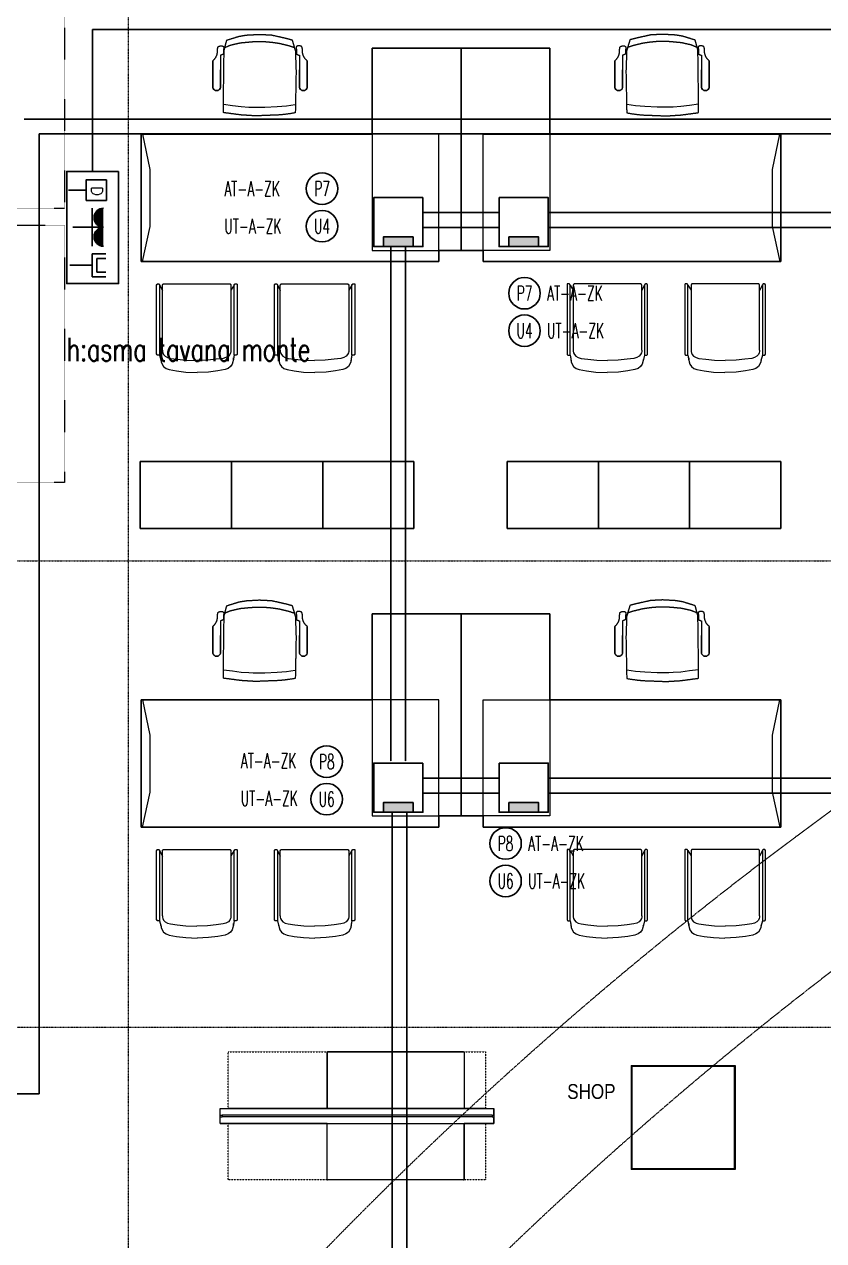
# Model space of a CAD drawing. Extents: x -1439 to 23780, y -1362 to 4476.
# Drawn here: x 1988 to 2525, y 1528 to 2345 of the extents above; entities that cross this region are included whole.
import ezdxf
from ezdxf.enums import TextEntityAlignment as Align

# ---------------------------------------------------------------- set-up
doc = ezdxf.new("R2010")
doc.units = 0
doc.header["$MEASUREMENT"] = 0
for name, pattern in [('Audi$0$DASHDOT2', [0.5, 0.25, -0.125, 0, -0.125]), ('Audi$0$DOT2', [0.125, 0, -0.125]), ('Audi$0$HIDDEN', [0.375, 0.25, -0.125]), ('DASHED2', [0.375, 0.25, -0.125])]:
    doc.linetypes.add(name, pattern=pattern)
doc.layers.get('0').update_dxf_attribs({"color": 9, "lineweight": 9})
for name, color, linetype, lineweight in [('Audi$0$05', 8, 'Continuous', 9), ('Audi$0$10', 8, 'Continuous', 9), ('Audi$0$20', 8, 'Audi$0$DOT2', 9), ('Audi$0$21', 8, 'Continuous', 9), ('Audi$0$24', 8, 'Audi$0$DASHDOT2', 9), ('Audi$0$35', 8, 'Continuous', 9), ('E-1x8 W ACİL ÇIKIŞ ARMATÜRÜ (TİP1)', 7, 'Continuous', 30), ('E-DATA PRİZİ (RJ45)', 7, 'Continuous', 30), ('E-DÖŞEME (ŞAP İÇİ) PRİZ KUTUSU', 7, 'Continuous', 30), ('E-KABLO', 7, 'Continuous', 30), ('E-TV PRİZİ', 7, 'Continuous', 30), ('E-YAZI', 7, 'Continuous', 30), ('E-ÇİFTLİ UPS PRİZ', 7, 'Continuous', 30)]:
    doc.layers.add(name, color=color, linetype=linetype, lineweight=lineweight)
doc.styles.add('Audi$0$MuuM_TEXT-STANDART', font='ARIALN.TTF')
doc.styles.add('E-YAZI', font='txttw.shx')

# ---------------------------------------------------------------- blocks, each defined once
blk = doc.blocks.new('Audi$0$p-audi-furni')
at = {"layer": 'Audi$0$05', "lineweight": 0}
for p, q in [((0, 184), (4.5, 184)), ((0, 0), (0, 184)), ((4.5, 184), (4.5, 0)), ((4.5, 5.5), (4.5, 178.5)), ((-2.8, 166.99), (-0.3, 166.99)), ((-2.8, 16.34), (-2.8, 166.99)), ((-2.8, 163.8), (-2.8, 164)), ((-2.3, 163.8), (-2.3, 164)), ((-2.3, 164), (0, 164)), ((-2.3, 163.8), (0, 163.8)), ((-0.8, 164), (-0.8, 166.99)), ((-0.8, 154.2), (-0.8, 163.8)), ((-0.3, 164), (-0.3, 166.99)), ((-0.3, 154.2), (-0.3, 163.8)), ((-2.8, 154.2), (-2.8, 154)), ((-2.3, 154), (-2.3, 154.2)), ((-2.3, 154.2), (0, 154.2)), ((-2.3, 154), (0, 154)), ((-0.8, 97), (-0.8, 154)), ((-0.3, 97), (-0.3, 154)), ((-2.8, 96.8), (-2.8, 97)), ((-2.3, 96.8), (-2.3, 97)), ((-2.3, 97), (0, 97)), ((-2.3, 96.8), (0, 96.8)), ((-0.8, 87.2), (-0.8, 96.8)), ((-0.3, 87.2), (-0.3, 96.8)), ((-2.8, 87.2), (-2.8, 87)), ((-2.3, 87.2), (0, 87.2)), ((-2.3, 87), (-2.3, 87.2)), ((-2.3, 87), (0, 87)), ((-0.8, 30), (-0.8, 87)), ((-0.3, 30), (-0.3, 87)), ((-2.8, 29.8), (-2.8, 30)), ((-2.3, 29.8), (-2.3, 30)), ((-2.3, 30), (0, 30)), ((-2.3, 29.8), (0, 29.8)), ((-0.8, 20.2), (-0.8, 29.8)), ((-0.3, 20.2), (-0.3, 29.8)), ((-2.8, 20.2), (-2.8, 20)), ((-2.3, 20.2), (0, 20.2)), ((-2.3, 20), (-2.3, 20.2)), ((-2.3, 20), (0, 20)), ((-0.8, 16.34), (-0.8, 20)), ((-0.3, 16.34), (-0.3, 20)), ((-0.3, 16.34), (-2.8, 16.34)), ((0, 0), (4.5, 0)), ((0, 0), (4.5, 0)), ((0, -184), (0, 0)), ((4.5, 0), (4.5, -184)), ((4.5, -178.5), (4.5, -5.5)), ((-2.8, -17.01), (-0.3, -17.01)), ((-2.8, -167.66), (-2.8, -17.01)), ((-2.8, -20.2), (-2.8, -20)), ((-2.3, -20.2), (-2.3, -20)), ((-2.3, -20), (0, -20)), ((-2.3, -20.2), (0, -20.2)), ((-0.8, -20), (-0.8, -17.01)), ((-0.8, -29.8), (-0.8, -20.2)), ((-0.3, -20), (-0.3, -17.01)), ((-0.3, -29.8), (-0.3, -20.2)), ((-2.8, -29.8), (-2.8, -30)), ((-2.3, -30), (-2.3, -29.8)), ((-2.3, -29.8), (0, -29.8)), ((-2.3, -30), (0, -30)), ((-0.8, -87), (-0.8, -30)), ((-0.3, -87), (-0.3, -30)), ((-2.8, -87.2), (-2.8, -87)), ((-2.3, -87.2), (-2.3, -87)), ((-2.3, -87), (0, -87)), ((-2.3, -87.2), (0, -87.2)), ((-0.8, -96.8), (-0.8, -87.2)), ((-0.3, -96.8), (-0.3, -87.2)), ((-2.8, -96.8), (-2.8, -97)), ((-2.3, -96.8), (0, -96.8)), ((-2.3, -97), (-2.3, -96.8)), ((-2.3, -97), (0, -97)), ((-0.8, -154), (-0.8, -97)), ((-0.3, -154), (-0.3, -97)), ((-2.8, -154.2), (-2.8, -154)), ((-2.3, -154.2), (-2.3, -154)), ((-2.3, -154), (0, -154)), ((-2.3, -154.2), (0, -154.2)), ((-0.8, -163.8), (-0.8, -154.2)), ((-0.3, -163.8), (-0.3, -154.2)), ((-2.8, -163.8), (-2.8, -164)), ((-0.3, -167.66), (-2.8, -167.66)), ((-2.3, -163.8), (0, -163.8)), ((-2.3, -164), (-2.3, -163.8)), ((-2.3, -164), (0, -164)), ((-0.8, -167.66), (-0.8, -164)), ((-0.3, -167.66), (-0.3, -164)), ((0, -184), (4.5, -184))]:
    blk.add_line(p, q, dxfattribs=at)
at = {"layer": 'Audi$0$20', "color": 2, "lineweight": 0}
for p, q in [((4.5, 178.5), (42.5, 178.5)), ((42.5, 178.5), (42.5, 5.5)), ((42.5, 5.5), (4.5, 5.5)), ((4.5, -5.5), (42.5, -5.5)), ((42.5, -5.5), (42.5, -178.5)), ((42.5, -178.5), (4.5, -178.5))]:
    blk.add_line(p, q, dxfattribs=at)
blk = doc.blocks.new('Audi$0$Group-32-1')
for p, q in [((384804.5516, 69159.371), (384804.573, 69159.3356)), ((384804.5731, 69159.3699), (384804.573, 69159.3694)), ((384804.573, 69159.3694), (384804.573, 69159.3689)), ((384804.573, 69159.3689), (384804.573, 69158.9239)), ((384804.5732, 69159.3709), (384804.5731, 69159.3704)), ((384804.5731, 69159.3704), (384804.5731, 69159.3699)), ((384804.5733, 69159.3713), (384804.5732, 69159.3709)), ((384804.5735, 69159.3718), (384804.5733, 69159.3713)), ((384804.5736, 69159.3723), (384804.5735, 69159.3718)), ((384804.5738, 69159.3727), (384804.5736, 69159.3723)), ((384804.574, 69159.3732), (384804.5738, 69159.3727)), ((384804.5742, 69159.3736), (384804.574, 69159.3732)), ((384804.5745, 69159.374), (384804.5742, 69159.3736)), ((384804.5747, 69159.3745), (384804.5745, 69159.374)), ((384804.575, 69159.3749), (384804.5747, 69159.3745)), ((384804.5753, 69159.3752), (384804.575, 69159.3749)), ((384804.5756, 69159.3756), (384804.5753, 69159.3752)), ((384804.576, 69159.376), (384804.5756, 69159.3756)), ((384804.5763, 69159.3763), (384804.576, 69159.376)), ((384804.5767, 69159.3766), (384804.5763, 69159.3763)), ((384804.5771, 69159.3769), (384804.5767, 69159.3766)), ((384804.5775, 69159.3772), (384804.5771, 69159.3769)), ((384804.5779, 69159.3775), (384804.5775, 69159.3772)), ((384804.5783, 69159.3777), (384804.5779, 69159.3775)), ((384804.5788, 69159.3779), (384804.5783, 69159.3777)), ((384804.5792, 69159.3781), (384804.5788, 69159.3779)), ((384804.5797, 69159.3783), (384804.5792, 69159.3781)), ((384804.5801, 69159.3785), (384804.5797, 69159.3783)), ((384804.5806, 69159.3786), (384804.5801, 69159.3785)), ((384804.5811, 69159.3787), (384804.5806, 69159.3786)), ((384804.5816, 69159.3788), (384804.5811, 69159.3787)), ((384804.5821, 69159.3789), (384804.5816, 69159.3788)), ((384804.5825, 69159.3789), (384804.5821, 69159.3789)), ((384804.583, 69159.3789), (384804.5825, 69159.3789)), ((384805.023, 69159.3789), (384804.583, 69159.3789)), ((384805.0235, 69159.3789), (384805.023, 69159.3789)), ((384805.024, 69159.3789), (384805.0235, 69159.3789)), ((384805.0245, 69159.3788), (384805.024, 69159.3789)), ((384805.0249, 69159.3787), (384805.0245, 69159.3788)), ((384805.0254, 69159.3786), (384805.0249, 69159.3787)), ((384805.0259, 69159.3785), (384805.0254, 69159.3786)), ((384805.0264, 69159.3783), (384805.0259, 69159.3785)), ((384805.0268, 69159.3781), (384805.0264, 69159.3783)), ((384805.0273, 69159.3779), (384805.0268, 69159.3781)), ((384805.0277, 69159.3777), (384805.0273, 69159.3779)), ((384805.0281, 69159.3775), (384805.0277, 69159.3777)), ((384805.0285, 69159.3772), (384805.0281, 69159.3775)), ((384805.029, 69159.3769), (384805.0285, 69159.3772)), ((384805.0293, 69159.3766), (384805.029, 69159.3769)), ((384805.0297, 69159.3763), (384805.0293, 69159.3766)), ((384805.0301, 69159.376), (384805.0297, 69159.3763)), ((384805.0304, 69159.3756), (384805.0301, 69159.376)), ((384805.0307, 69159.3752), (384805.0304, 69159.3756)), ((384805.031, 69159.3749), (384805.0307, 69159.3752)), ((384805.0313, 69159.3745), (384805.031, 69159.3749)), ((384805.0316, 69159.374), (384805.0313, 69159.3745)), ((384805.0318, 69159.3736), (384805.0316, 69159.374)), ((384805.032, 69159.3732), (384805.0318, 69159.3736)), ((384805.0322, 69159.3727), (384805.032, 69159.3732)), ((384805.0324, 69159.3723), (384805.0322, 69159.3727)), ((384805.0326, 69159.3718), (384805.0324, 69159.3723)), ((384805.0327, 69159.3713), (384805.0326, 69159.3718)), ((384805.0328, 69159.3709), (384805.0327, 69159.3713)), ((384805.0329, 69159.3704), (384805.0328, 69159.3709)), ((384805.0329, 69159.3699), (384805.0329, 69159.3704)), ((384805.033, 69159.3694), (384805.0329, 69159.3699)), ((384805.0521, 69159.3725), (384805.033, 69159.3345)), ((384805.033, 69159.3689), (384805.033, 69159.3694)), ((384805.033, 69158.9322), (384805.033, 69159.3689)), ((384805.033, 69158.9322), (384805.033, 69158.9322)), ((384804.5516, 69158.8992), (384804.558, 69158.8616)), ((384805.0524, 69158.8992), (384805.0423, 69158.8616))]:
    blk.add_line(p, q)
at = {"flags": 128}
for points in [[(384804.5309, 69158.9092), (384804.5309, 69158.9087), (384804.531, 69158.9082), (384804.531, 69158.9077), (384804.5311, 69158.9072), (384804.5312, 69158.9068), (384804.5314, 69158.9063), (384804.5315, 69158.9058), (384804.5317, 69158.9054), (384804.5319, 69158.9049), (384804.5321, 69158.9045), (384804.5324, 69158.904), (384804.5326, 69158.9036), (384804.5329, 69158.9032), (384804.5332, 69158.9028), (384804.5335, 69158.9025), (384804.5339, 69158.9021), (384804.5342, 69158.9018), (384804.5346, 69158.9015), (384804.535, 69158.9012), (384804.5354, 69158.9009), (384804.5358, 69158.9006), (384804.5362, 69158.9004), (384804.5367, 69158.9001), (384804.5371, 69158.8999), (384804.5376, 69158.8998), (384804.538, 69158.8996), (384804.5385, 69158.8995), (384804.539, 69158.8994), (384804.5395, 69158.8993), (384804.54, 69158.8992), (384804.5404, 69158.8992), (384804.5409, 69158.8992), (384804.5516, 69158.8992), (384804.5516, 69159.3689), (384804.5516, 69159.3694), (384804.5516, 69159.3699), (384804.5515, 69159.3704), (384804.5515, 69159.3709), (384804.5513, 69159.3713), (384804.5512, 69159.3718), (384804.5511, 69159.3723), (384804.5509, 69159.3727), (384804.5507, 69159.3732), (384804.5505, 69159.3736), (384804.5502, 69159.374), (384804.55, 69159.3745), (384804.5497, 69159.3749), (384804.5494, 69159.3752), (384804.5491, 69159.3756), (384804.5487, 69159.376), (384804.5484, 69159.3763), (384804.548, 69159.3766), (384804.5476, 69159.3769), (384804.5472, 69159.3772), (384804.5468, 69159.3775), (384804.5464, 69159.3777), (384804.5459, 69159.3779), (384804.5455, 69159.3781), (384804.545, 69159.3783), (384804.5445, 69159.3785), (384804.5441, 69159.3786), (384804.5436, 69159.3787), (384804.5431, 69159.3788), (384804.5426, 69159.3789), (384804.5421, 69159.3789), (384804.5416, 69159.3789), (384804.5359, 69159.3789), (384804.5357, 69159.3789), (384804.5354, 69159.3789), (384804.5352, 69159.3788), (384804.535, 69159.3788), (384804.5347, 69159.3788), (384804.5345, 69159.3787), (384804.5343, 69159.3786), (384804.534, 69159.3785), (384804.5338, 69159.3784), (384804.5336, 69159.3783), (384804.5334, 69159.3782), (384804.5332, 69159.3781), (384804.533, 69159.3779), (384804.5328, 69159.3778), (384804.5326, 69159.3776), (384804.5324, 69159.3774), (384804.5322, 69159.3773), (384804.5321, 69159.3771), (384804.5319, 69159.3769), (384804.5318, 69159.3767), (384804.5316, 69159.3765), (384804.5315, 69159.3763), (384804.5314, 69159.376), (384804.5313, 69159.3758), (384804.5312, 69159.3756), (384804.5312, 69159.3754), (384804.5311, 69159.3751), (384804.531, 69159.3749), (384804.531, 69159.3746), (384804.531, 69159.3744), (384804.5309, 69159.3741), (384804.5309, 69159.3739), (384804.5309, 69158.9092)], [(384805.0521, 69158.8992), (384805.0628, 69158.8992), (384805.0633, 69158.8992), (384805.0638, 69158.8992), (384805.0642, 69158.8993), (384805.0647, 69158.8994), (384805.0652, 69158.8995), (384805.0657, 69158.8996), (384805.0661, 69158.8998), (384805.0666, 69158.8999), (384805.0671, 69158.9001), (384805.0675, 69158.9004), (384805.0679, 69158.9006), (384805.0683, 69158.9009), (384805.0687, 69158.9012), (384805.0691, 69158.9015), (384805.0695, 69158.9018), (384805.0698, 69158.9021), (384805.0702, 69158.9025), (384805.0705, 69158.9028), (384805.0708, 69158.9032), (384805.0711, 69158.9036), (384805.0714, 69158.904), (384805.0716, 69158.9045), (384805.0718, 69158.9049), (384805.072, 69158.9054), (384805.0722, 69158.9058), (384805.0723, 69158.9063), (384805.0725, 69158.9068), (384805.0726, 69158.9072), (384805.0727, 69158.9077), (384805.0727, 69158.9082), (384805.0728, 69158.9087), (384805.0728, 69158.9092), (384805.0728, 69159.3689), (384805.0728, 69159.3694), (384805.0727, 69159.3699), (384805.0727, 69159.3704), (384805.0726, 69159.3709), (384805.0725, 69159.3713), (384805.0723, 69159.3718), (384805.0722, 69159.3723), (384805.072, 69159.3727), (384805.0718, 69159.3732), (384805.0716, 69159.3736), (384805.0714, 69159.374), (384805.0711, 69159.3745), (384805.0708, 69159.3749), (384805.0705, 69159.3752), (384805.0702, 69159.3756), (384805.0698, 69159.376), (384805.0695, 69159.3763), (384805.0691, 69159.3766), (384805.0687, 69159.3769), (384805.0683, 69159.3772), (384805.0679, 69159.3775), (384805.0675, 69159.3777), (384805.0671, 69159.3779), (384805.0666, 69159.3781), (384805.0661, 69159.3783), (384805.0657, 69159.3785), (384805.0652, 69159.3786), (384805.0647, 69159.3787), (384805.0642, 69159.3788), (384805.0638, 69159.3789), (384805.0633, 69159.3789), (384805.0628, 69159.3789), (384805.0621, 69159.3789), (384805.0616, 69159.3789), (384805.0611, 69159.3789), (384805.0606, 69159.3788), (384805.0601, 69159.3787), (384805.0596, 69159.3786), (384805.0592, 69159.3785), (384805.0587, 69159.3783), (384805.0582, 69159.3781), (384805.0578, 69159.3779), (384805.0574, 69159.3777), (384805.0569, 69159.3775), (384805.0565, 69159.3772), (384805.0561, 69159.3769), (384805.0557, 69159.3766), (384805.0554, 69159.3763), (384805.055, 69159.376), (384805.0547, 69159.3756), (384805.0543, 69159.3752), (384805.054, 69159.3749), (384805.0538, 69159.3745), (384805.0535, 69159.374), (384805.0533, 69159.3736), (384805.053, 69159.3732), (384805.0528, 69159.3727), (384805.0527, 69159.3723), (384805.0525, 69159.3718), (384805.0524, 69159.3713), (384805.0523, 69159.3709), (384805.0522, 69159.3704), (384805.0521, 69159.3699), (384805.0521, 69159.3694), (384805.0521, 69159.3689), (384805.0521, 69158.8992)]]:
    blk.add_lwpolyline(points, close=True, dxfattribs=at)
for points in [[(384804.5309, 69158.9092, 0.414214), (384804.5409, 69158.8992), (384804.5516, 69158.8992), (384804.5516, 69159.3689, 0.414214), (384804.5416, 69159.3789), (384804.5359, 69159.3789, 0.414214), (384804.5309, 69159.3739)], [(384805.0521, 69158.8992), (384805.0628, 69158.8992, 0.414214), (384805.0728, 69158.9092), (384805.0728, 69159.3689, 0.414214), (384805.0628, 69159.3789), (384805.0621, 69159.3789, 0.414214), (384805.0521, 69159.3689)]]:
    blk.add_lwpolyline(points, format="xyb", close=True, dxfattribs=at)
blk.add_lwpolyline([(384805.033, 69158.9322), (384805.033, 69159.3689, 0.414214), (384805.023, 69159.3789), (384804.583, 69159.3789, 0.414214), (384804.573, 69159.3689), (384804.573, 69158.9239), (384804.5738, 69158.9202)], format="xyb", dxfattribs=at)
for points in [[(384804.573, 69158.9322), (384804.573, 69158.9239), (384804.5752, 69158.9142), (384804.5804, 69158.903), (384804.5903, 69158.8926), (384804.6064, 69158.8839), (384804.6258, 69158.8783), (384804.6716, 69158.8721), (384804.7307, 69158.8665), (384804.803, 69158.8644)], [(384805.033, 69158.9322), (384805.033, 69158.9239), (384805.0308, 69158.9142), (384805.0256, 69158.903), (384805.0157, 69158.8926), (384804.9996, 69158.8839), (384804.9803, 69158.8783), (384804.9344, 69158.8721), (384804.8753, 69158.8665), (384804.803, 69158.8644)], [(384804.5569, 69158.8806), (384804.5569, 69158.8686), (384804.5592, 69158.8546), (384804.5647, 69158.8386), (384804.5752, 69158.8236), (384804.5922, 69158.8111), (384804.6127, 69158.8031), (384804.6612, 69158.7941), (384804.7237, 69158.7861), (384804.8002, 69158.7831)], [(384805.0434, 69158.8658), (384805.0434, 69158.8686), (384805.0412, 69158.8546), (384805.0357, 69158.8386), (384805.0252, 69158.8236), (384805.0082, 69158.8111), (384804.9877, 69158.8031), (384804.9392, 69158.7941), (384804.8767, 69158.7861), (384804.8002, 69158.7831)]]:
    blk.add_lwpolyline(points, dxfattribs=at)
blk = doc.blocks.new('Audi$0$Group-258-1')
at = {"linetype": 'Continuous'}
for p, q in [((384800.0983, 69164.505), (384800.0936, 69164.5084)), ((384800.71, 69164.505), (384800.7146, 69164.5084)), ((384800.2257, 69164.3995), (384800.1668, 69164.4084)), ((384800.2892, 69164.3936), (384800.2257, 69164.3995)), ((384800.5895, 69164.4019), (384800.5299, 69164.394)), ((384800.6491, 69164.4097), (384800.5895, 69164.4019)), ((384800.3717, 69164.3904), (384800.2892, 69164.3936)), ((384800.4137, 69164.389), (384800.3717, 69164.3904)), ((384800.4502, 69164.389), (384800.4137, 69164.389)), ((384800.4792, 69164.3908), (384800.4502, 69164.389)), ((384800.5299, 69164.394), (384800.4792, 69164.3908))]:
    blk.add_line(p, q, dxfattribs=at)
at = {"linetype": 'Continuous', "flags": 128}
for points in [[(384800.0862, 69164.6997), (384800.0862, 69164.6409), (384800.0862, 69164.6409)], [(384800.722, 69164.6997), (384800.722, 69164.6409), (384800.722, 69164.6409)], [(384800.0862, 69164.6409), (384800.0862, 69164.5259), (384800.0862, 69164.6409)], [(384800.1395, 69164.5259), (384800.1395, 69164.6409), (384800.1395, 69164.6409)], [(384800.6687, 69164.5259), (384800.6687, 69164.6409), (384800.6687, 69164.6409)], [(384800.722, 69164.6409), (384800.722, 69164.5259), (384800.722, 69164.6409)], [(384800.0862, 69164.5259), (384800.0862, 69164.5259), (384800.087, 69164.52)], [(384800.0862, 69164.5259), (384800.087, 69164.52), (384800.087, 69164.52)], [(384800.087, 69164.52), (384800.087, 69164.52), (384800.0892, 69164.5143)], [(384800.087, 69164.52), (384800.0892, 69164.5143), (384800.0892, 69164.5143)], [(384800.0892, 69164.5143), (384800.0892, 69164.5143), (384800.0929, 69164.5094)], [(384800.0892, 69164.5143), (384800.0936, 69164.5084), (384800.0929, 69164.5094)], [(384800.0977, 69164.5054), (384800.0977, 69164.5054), (384800.1034, 69164.5026)], [(384800.0977, 69164.5054), (384800.1034, 69164.5026), (384800.1034, 69164.5026)], [(384800.1034, 69164.5026), (384800.1034, 69164.5026), (384800.1096, 69164.5011)], [(384800.1034, 69164.5026), (384800.1096, 69164.5011), (384800.1096, 69164.5011)], [(384800.1096, 69164.5011), (384800.1096, 69164.5011), (384800.1161, 69164.5011)], [(384800.1096, 69164.5011), (384800.1161, 69164.5011), (384800.1161, 69164.5011)], [(384800.1161, 69164.5011), (384800.1161, 69164.5011), (384800.1223, 69164.5026)], [(384800.1161, 69164.5011), (384800.1223, 69164.5026), (384800.1223, 69164.5026)], [(384800.1223, 69164.5026), (384800.1223, 69164.5026), (384800.128, 69164.5054)], [(384800.1223, 69164.5026), (384800.128, 69164.5054), (384800.128, 69164.5054)], [(384800.128, 69164.5054), (384800.128, 69164.5054), (384800.1328, 69164.5094)], [(384800.128, 69164.5054), (384800.1328, 69164.5094), (384800.1328, 69164.5094)], [(384800.1328, 69164.5094), (384800.1328, 69164.5094), (384800.1365, 69164.5143)], [(384800.1328, 69164.5094), (384800.1365, 69164.5143), (384800.1365, 69164.5143)], [(384800.1365, 69164.5143), (384800.1365, 69164.5143), (384800.1387, 69164.52)], [(384800.1365, 69164.5143), (384800.1387, 69164.52), (384800.1387, 69164.52)], [(384800.1387, 69164.52), (384800.1387, 69164.52), (384800.1395, 69164.5259)], [(384800.1387, 69164.52), (384800.1395, 69164.5259), (384800.1395, 69164.5259)], [(384800.6695, 69164.52), (384800.6695, 69164.52), (384800.6687, 69164.5259)], [(384800.6695, 69164.52), (384800.6687, 69164.5259), (384800.6687, 69164.5259)], [(384800.6718, 69164.5143), (384800.6718, 69164.5143), (384800.6695, 69164.52)], [(384800.6718, 69164.5143), (384800.6695, 69164.52), (384800.6695, 69164.52)], [(384800.6754, 69164.5094), (384800.6754, 69164.5094), (384800.6718, 69164.5143)], [(384800.6754, 69164.5094), (384800.6718, 69164.5143), (384800.6718, 69164.5143)], [(384800.6802, 69164.5054), (384800.6802, 69164.5054), (384800.6754, 69164.5094)], [(384800.6802, 69164.5054), (384800.6754, 69164.5094), (384800.6754, 69164.5094)], [(384800.6859, 69164.5026), (384800.6859, 69164.5026), (384800.6802, 69164.5054)], [(384800.6859, 69164.5026), (384800.6802, 69164.5054), (384800.6802, 69164.5054)], [(384800.6922, 69164.5011), (384800.6922, 69164.5011), (384800.6859, 69164.5026)], [(384800.6922, 69164.5011), (384800.6859, 69164.5026), (384800.6859, 69164.5026)], [(384800.6986, 69164.5011), (384800.6986, 69164.5011), (384800.6922, 69164.5011)], [(384800.6986, 69164.5011), (384800.6922, 69164.5011), (384800.6922, 69164.5011)], [(384800.7048, 69164.5026), (384800.7048, 69164.5026), (384800.6986, 69164.5011)], [(384800.7048, 69164.5026), (384800.6986, 69164.5011), (384800.6986, 69164.5011)], [(384800.7105, 69164.5054), (384800.7105, 69164.5054), (384800.7048, 69164.5026)], [(384800.7105, 69164.5054), (384800.7048, 69164.5026), (384800.7048, 69164.5026)], [(384800.719, 69164.5143), (384800.7146, 69164.5084), (384800.7153, 69164.5094)], [(384800.719, 69164.5143), (384800.719, 69164.5143), (384800.7153, 69164.5094)], [(384800.7213, 69164.52), (384800.7213, 69164.52), (384800.719, 69164.5143)], [(384800.7213, 69164.52), (384800.719, 69164.5143), (384800.719, 69164.5143)], [(384800.722, 69164.5259), (384800.722, 69164.5259), (384800.7213, 69164.52)], [(384800.722, 69164.5259), (384800.7213, 69164.52), (384800.7213, 69164.52)]]:
    blk.add_lwpolyline(points, close=True, dxfattribs=at)
at = {"linetype": 'Continuous'}
for points in [[(384800.1886, 69164.8426), (384800.1775, 69164.8055), (384800.1663, 69164.7685)], [(384800.2312, 69164.8536), (384800.2099, 69164.8481), (384800.1886, 69164.8426)], [(384800.2746, 69164.8191), (384800.2429, 69164.8115), (384800.2113, 69164.8039)], [(384800.3272, 69164.8751), (384800.2792, 69164.8644), (384800.2312, 69164.8536)], [(384800.3252, 69164.8264), (384800.2999, 69164.8227), (384800.2746, 69164.8191)], [(384800.3841, 69164.8318), (384800.3546, 69164.8291), (384800.3252, 69164.8264)], [(384800.4074, 69164.8792), (384800.3673, 69164.8772), (384800.3272, 69164.8751)], [(384800.4307, 69164.8318), (384800.4074, 69164.8318), (384800.3841, 69164.8318)], [(384800.4932, 69164.8746), (384800.4503, 69164.8769), (384800.4074, 69164.8792)], [(384800.4872, 69164.8271), (384800.4589, 69164.8295), (384800.4307, 69164.8318)], [(384800.5356, 69164.8225), (384800.5114, 69164.8248), (384800.4872, 69164.8271)], [(384800.5432, 69164.8666), (384800.5182, 69164.8706), (384800.4932, 69164.8746)], [(384800.5919, 69164.8096), (384800.5638, 69164.8161), (384800.5356, 69164.8225)], [(384800.6271, 69164.8405), (384800.5851, 69164.8535), (384800.5432, 69164.8666)], [(384800.637, 69164.7924), (384800.6046, 69164.8075), (384800.5919, 69164.8096)], [(384800.6454, 69164.7717), (384800.6363, 69164.8061), (384800.6271, 69164.8405)], [(384800.0854, 69164.7011), (384800.1126, 69164.7212), (384800.1182, 69164.7571)], [(384800.1182, 69164.7571), (384800.1184, 69164.788), (384800.1261, 69164.8013), (384800.1481, 69164.8026)], [(384800.158, 69164.7461), (384800.1488, 69164.7423), (384800.1395, 69164.7385)], [(384800.1395, 69164.7385), (384800.1395, 69164.6897), (384800.1395, 69164.6409)], [(384800.1481, 69164.8026), (384800.1523, 69164.8031), (384800.1616, 69164.7937)], [(384800.1585, 69164.7715), (384800.1583, 69164.7588), (384800.158, 69164.7461)], [(384800.1616, 69164.7937), (384800.1601, 69164.7826), (384800.1585, 69164.7715)], [(384800.1663, 69164.7685), (384800.1639, 69164.6975), (384800.1616, 69164.6266)], [(384800.2113, 69164.8039), (384800.1911, 69164.7972), (384800.1708, 69164.7905)], [(384800.6491, 69164.4746), (384800.6472, 69164.6232), (384800.6454, 69164.7717)], [(384800.6601, 69164.8026), (384800.656, 69164.8031), (384800.6466, 69164.7937)], [(384800.6466, 69164.7937), (384800.6482, 69164.7826), (384800.6497, 69164.7715)], [(384800.6497, 69164.7715), (384800.65, 69164.7588), (384800.6502, 69164.7461)], [(384800.6502, 69164.7461), (384800.6595, 69164.7423), (384800.6687, 69164.7385)], [(384800.69, 69164.7571), (384800.6898, 69164.788), (384800.6822, 69164.8013), (384800.6601, 69164.8026)], [(384800.6687, 69164.7385), (384800.6687, 69164.6897), (384800.6687, 69164.6409)], [(384800.7229, 69164.7011), (384800.6957, 69164.7212), (384800.69, 69164.7571)], [(384800.1616, 69164.6266), (384800.1642, 69164.4892), (384800.1668, 69164.3518)], [(384800.6491, 69164.3531), (384800.6491, 69164.4138), (384800.6491, 69164.4746)], [(384800.1668, 69164.3518), (384800.2302, 69164.3409), (384800.278, 69164.3374)], [(384800.278, 69164.3374), (384800.3427, 69164.3349), (384800.4074, 69164.3324)], [(384800.4074, 69164.3324), (384800.4288, 69164.3324), (384800.4502, 69164.3324)], [(384800.4502, 69164.3324), (384800.4901, 69164.3349), (384800.5299, 69164.3374)], [(384800.5299, 69164.3374), (384800.5895, 69164.3452), (384800.6491, 69164.3531)]]:
    blk.add_open_spline(points, degree=2, dxfattribs=at)
blk = doc.blocks.new('Audi$0$Group-8-1')
for p, q in [((384791.7973, 69160.1985), (384791.7973, 69159.4172)), ((384791.7973, 69159.4172), (384792.2453, 69159.4172))]:
    blk.add_line(p, q)
blk.add_lwpolyline([(384792.395, 69160.776), (384792.395, 69159.4172), (384792.2453, 69159.4172), (384792.2453, 69159.3415), (384790.2453, 69159.3415), (384790.2453, 69160.1981), (384791.7973, 69160.1985), (384791.7973, 69160.776)], close=True)
at = {"flags": 128}
for points in [[(384792.2453, 69159.4172), (384792.395, 69159.4172), (384792.395, 69160.776), (384791.7973, 69160.776), (384791.7973, 69160.1985)], [(384790.2457, 69160.1985), (384790.2547, 69160.1985), (384790.3041, 69159.9608), (384790.3041, 69159.5776), (384790.2526, 69159.3415), (384790.2453, 69159.3415), (384790.2453, 69160.1981)]]:
    blk.add_lwpolyline(points, dxfattribs=at)
for points in [[(384792.2453, 69160.1985), (384790.2453, 69160.1985), (384790.2453, 69159.3415), (384792.2453, 69159.3415), (384792.2453, 69160.1985)], [(384792.2453, 69160.1985), (384790.2453, 69160.1985), (384790.2453, 69159.3415), (384792.2453, 69159.3415)]]:
    blk.add_lwpolyline(points, close=True, dxfattribs=at)
blk = doc.blocks.new('Audi$0$Group-19-11')
at = {"color": 7, "extrusion": (0, 0, -1), "zscale": -1}
for name, p in [('Audi$0$Group-258-1', (-384801.2026, -69165.6592)), ('Audi$0$Group-32-1', (-384805.1762, -69161.835)), ('Audi$0$Group-32-1', (-384805.968, -69161.835))]:
    blk.add_blockref(name, p, dxfattribs=at)
blk.add_blockref('Audi$0$Group-8-1', (-384790.2453, -69161.6485))
blk = doc.blocks.new('Audi$0$Group-41-1')
for p, q in [((384804.5645, 69162.035), (384804.5645, 69161.585)), ((384805.1779, 69162.035), (384804.5645, 69162.035)), ((384805.1779, 69161.585), (384805.1779, 69162.035)), ((384804.5645, 69161.585), (384805.1779, 69161.585))]:
    blk.add_line(p, q)
at = {"flags": 128}
blk.add_lwpolyline([(384804.5645, 69162.035), (384805.1779, 69162.035), (384805.1779, 69161.585), (384804.5645, 69161.585)], close=True, dxfattribs=at)
blk = doc.blocks.new('Audi$0$Group-42-1')
at = {"layer": 'Audi$0$05', "color": 7}
for p in [(-1.2267, 0), (-0.6133, 0), (0, 0)]:
    blk.add_blockref('Audi$0$Group-41-1', p, dxfattribs=at)
blk = doc.blocks.new('Audi$0$Group-174-1')
for p, q in [((384790.8625, 69153.5038), (384790.1625, 69153.5038)), ((384790.1625, 69152.8038), (384790.1625, 69153.5038)), ((384790.8565, 69153.4978), (384790.1685, 69153.4978)), ((384790.1685, 69152.8098), (384790.1685, 69153.4978)), ((384790.8565, 69152.8098), (384790.8565, 69153.4978)), ((384790.8625, 69152.8038), (384790.8625, 69153.5038)), ((384790.1625, 69152.8038), (384790.8625, 69152.8038)), ((384790.1685, 69152.8098), (384790.8565, 69152.8098))]:
    blk.add_line(p, q)
blk = doc.blocks.new('Audi$0$p-audi_unit-3')
at = {"lineweight": 0}
for p, q in [((4.5, 184), (0, 184)), ((0, 0), (0, 184)), ((4.5, 182.8), (4.5, 184)), ((4.5, 182.8), (5.5, 182.8)), ((4.5, 182.8), (4.5, 1.4)), ((5.5, 182.8), (5.5, 184)), ((10, 184), (5.5, 184)), ((5.5, 182.8), (5.5, 1.4)), ((10, 0), (10, 184)), ((0, 178.5), (0, 5.5)), ((10, 5.5), (10, 178.5)), ((-38, 163.7), (-38, 72.3)), ((-37.7, 164), (0, 164)), ((47.7, 164), (10, 164)), ((48, 163.7), (48, 72.3)), ((-37.7, 72), (0, 72)), ((47.7, 72), (10, 72)), ((4.5, 0), (0, 0)), ((4.5, 1.4), (5.5, 1.4)), ((4.5, 0), (4.5, 1.4)), ((5.5, 0), (5.5, 1.4)), ((10, 0), (5.5, 0))]:
    blk.add_line(p, q, dxfattribs=at)
blk.add_lwpolyline([(10, 0), (0, 0), (0, 72), (-38, 72), (-38, 164), (0, 164), (0, 184), (10, 184), (10, 164), (48, 164), (47.7, 72), (10, 72), (10, 0)], close=True)
for centre, start, end in [((-37.7, 163.7), 90, 180), ((47.7, 163.7), 0, 90), ((-37.7, 72.3), 180, 270), ((47.7, 72.3), 270, 0)]:
    blk.add_arc(centre, 0.3, start, end, dxfattribs=at)
at = {"layer": 'Audi$0$20', "lineweight": 0, "ltscale": 0.5}
for p, q in [((-38, 5.5), (-38, 178.5)), ((-38, 178.5), (0, 178.5)), ((10, 178.5), (48, 178.5)), ((48, 178.5), (48, 5.5)), ((0, 5.5), (-38, 5.5)), ((48, 5.5), (10, 5.5))]:
    blk.add_line(p, q, dxfattribs=at)
blk = doc.blocks.new('Audi$0$P-AKS_AUDI')
at = {"layer": 'Audi$0$21', "linetype": 'Audi$0$DASHDOT2'}
for points in [[(-2664.62, -2580.53), (-2664.62, 1229.1)], [(-3832.02, -1113.38), (266.92, -1113.38)]]:
    blk.add_lwpolyline(points, dxfattribs=at)
at = {"layer": 'Audi$0$24'}
blk.add_lwpolyline([(-3840, -800), (360, -800)], dxfattribs=at)
blk = doc.blocks.new('Audi$0$p-zemin kat')
at = {"layer": 'Audi$0$20', "linetype": 'Audi$0$HIDDEN', "lineweight": 0}
blk.add_arc((4088.57, -323.37), 2647.53, 80.45701, 156.55486, dxfattribs=at)
at = {"layer": 'Audi$0$24'}
blk.add_blockref('Audi$0$P-AKS_AUDI', (4722.5, 2785), dxfattribs=at)
blk = doc.blocks.new('10_DÖŞEME (ŞAP İÇİ) PRİZ KUTUSU')
at = {"layer": 'E-DÖŞEME (ŞAP İÇİ) PRİZ KUTUSU'}
blk.add_hatch(color=5, dxfattribs=at).paths.add_polyline_path([(0.734, 0.216), (0.734, 0.706), (-0.734, 0.706), (-0.734, 0.216)])
at = {"layer": 'E-DÖŞEME (ŞAP İÇİ) PRİZ KUTUSU', "color": 5}
for points in [[(1.224, 2.664), (1.224, 0.216), (-1.224, 0.216), (-1.224, 2.664)], [(0.734, 0.706), (0.734, 0.216), (-0.734, 0.216), (-0.734, 0.706)]]:
    blk.add_lwpolyline(points, close=True, dxfattribs=at)
blk = doc.blocks.new('100_ÇİFTLİ UPS PRİZ')
at = {"layer": 'E-ÇİFTLİ UPS PRİZ', "color": 4}
for p, q in [((0, 3.86), (0, 0)), ((-2.4, 2.43), (2.4, 2.43))]:
    blk.add_line(p, q, dxfattribs=at)
at = {"layer": 'E-ÇİFTLİ UPS PRİZ', "color": 4, "const_width": 1.2}
for points in [[(-1.8, 3.85, 0.97398), (-0.6, 3.85, 0.97398)], [(0.6, 3.85, 0.97398), (1.8, 3.85, 0.97398)]]:
    blk.add_lwpolyline(points, format="xyb", dxfattribs=at)
at = {"layer": 'E-ÇİFTLİ UPS PRİZ', "color": 4}
for centre, start, end in [((-1.2, 3.87), 179.6083, 359.6083), ((1.2, 3.87), 180.3917, 0.3917)]:
    blk.add_arc(centre, 1.2, start, end, dxfattribs=at)
blk = doc.blocks.new('100_TV PRİZİ')
at = {"layer": 'E-TV PRİZİ', "color": 4}
for p, q in [((-1.23, 3.87), (-1.23, 2.4)), ((-0.74, 3.87), (-0.74, 2.89)), ((-0.74, 2.89), (0.74, 2.89)), ((0.74, 3.87), (0.74, 2.89)), ((1.23, 3.87), (1.23, 2.4)), ((-1.23, 2.4), (1.23, 2.4)), ((0, 2.4), (0, 0))]:
    blk.add_line(p, q, dxfattribs=at)
blk = doc.blocks.new('*U326')
at = {"layer": 'E-DATA PRİZİ (RJ45)', "color": 4}
blk.add_line((0, 0), (0, 2.1), dxfattribs=at)
blk.add_lwpolyline([(-1.23, 4.48), (1.23, 4.48), (1.23, 2.1), (-1.23, 2.1)], close=True, dxfattribs=at)
at = {"layer": 'E-DATA PRİZİ (RJ45)', "color": 3, "style": 'E-YAZI'}
blk.add_text('D', height=1.28, dxfattribs=at).set_placement((-0.44, 2.73))
blk = doc.blocks.new('E-ROTA-GRPRZ2')
at = {"layer": 'E-1x8 W ACİL ÇIKIŞ ARMATÜRÜ (TİP1)', "color": 1}
blk.add_lwpolyline([(-37.7, 34.88), (37.7, 34.88), (37.7, 0), (-37.7, 0)], close=True, dxfattribs=at)
at = {"layer": 'E-DATA PRİZİ (RJ45)', "xscale": 5.67, "yscale": 5.67, "zscale": 5.67}
blk.add_blockref('*U326', (-25.18, 1.24), dxfattribs=at)
at = {"layer": 'E-TV PRİZİ', "xscale": 6.3, "yscale": 6.3, "zscale": 6.3}
blk.add_blockref('100_TV PRİZİ', (25.39, 2.01), dxfattribs=at)
at = {"layer": 'E-ÇİFTLİ UPS PRİZ', "xscale": 5.322239999999999, "yscale": 5.322239999999999, "zscale": 5.322239999999999}
blk.add_blockref('100_ÇİFTLİ UPS PRİZ', (-0.2, 4.14), dxfattribs=at)

msp = doc.modelspace()

# ---------------------------------------------------------------- linework, layer by layer
at = {"layer": 'Audi$0$20', "linetype": 'Audi$0$HIDDEN', "lineweight": 0}
msp.add_lwpolyline([(1754.32, 730, -0.342283), (4527.5, 2199.66, -0.342283)], format="xyb", dxfattribs=at)
at = {"layer": 'Audi$0$35'}
msp.add_arc((4088.57, -323.37), 2401.58, 85.46185, 153.71717, dxfattribs=at)
at = {"layer": 'E-KABLO', "color": 4}
for p, q in [((2033.81, 2246.52), (2033.81, 2341.9)), ((2586.4, 2341.9), (2033.81, 2341.9)), ((1997.87, 2271.72), (1997.87, 1626.71)), ((1997.87, 2271.72), (4728.91, 2271.72)), ((1244.03, 1626.71), (1997.87, 1626.71))]:
    msp.add_line(p, q, dxfattribs=at)
at = {"layer": 'E-KABLO', "color": 6}
msp.add_line((1987.87, 2281.72), (4537.5, 2281.72), dxfattribs=at)
at = {"layer": 'E-KABLO', "color": 4, "linetype": 'DASHED2'}
for p, q in [((2255.93, 2218.82), (2306.87, 2218.82)), ((2340.66, 2218.82), (2682.19, 2218.82)), ((2244.19, 2196.48), (2244.19, 1850.28)), ((2255.93, 1828.79), (2306.87, 1828.79)), ((2340.66, 1828.79), (2732.06, 1828.79)), ((2245.09, 1816.48), (2245.09, 1302.4))]:
    msp.add_line(p, q, dxfattribs=at)
at = {"layer": 'E-KABLO', "color": 6, "linetype": 'DASHED2'}
for p, q in [((2255.93, 2208.82), (2306.87, 2208.82)), ((2340.66, 2208.82), (2692.19, 2208.82)), ((2234.19, 2196.48), (2234.19, 1850.28)), ((2255.93, 1838.79), (2306.87, 1838.79)), ((2340.66, 1838.79), (2732.06, 1838.79)), ((2235.09, 1816.48), (2235.09, 1312.4))]:
    msp.add_line(p, q, dxfattribs=at)
at = {"layer": 'E-KABLO', "color": 7, "linetype": 'Continuous'}
for centre in [(2188, 2234.94), (2188, 2209.72), (2324.07, 2164.7), (2324.07, 2139.48), (2191.12, 1849.99), (2191.12, 1824.77), (2311.33, 1794.99), (2311.33, 1769.77)]:
    msp.add_circle(centre, 10.61, dxfattribs=at)

# ---------------------------------------------------------------- block references
msp.add_blockref('Audi$0$p-audi-furni', (1972.3, 2216))
at = {"layer": 'Audi$0$05', "color": 7, "yscale": 100, "zscale": 100}
for name, p, xscale in [('Audi$0$Group-19-11', (2066.43, 2416.61), 100), ('Audi$0$Group-19-11', (2496.36, 2416.61), -100), ('Audi$0$Group-42-1', (-38478268.03, -6914151.89), 100), ('Audi$0$Group-42-1', (-38478021.42, -6914151.89), 100), ('Audi$0$Group-19-11', (2066.43, 2036.61), 100), ('Audi$0$Group-19-11', (2496.36, 2036.61), -100)]:
    msp.add_blockref(name, p, dxfattribs=dict(at, xscale=xscale))
at = {"layer": 'Audi$0$05', "rotation": 270}
msp.add_blockref('Audi$0$p-audi_unit-3', (2119.43, 1616.94), dxfattribs=at)
at = {"layer": 'Audi$0$05', "color": 7, "xscale": -100, "yscale": 100, "zscale": 100, "rotation": 180}
msp.add_blockref('Audi$0$Group-174-1', (-38476620.55, 6916926.29), dxfattribs=at)
at = {"layer": 'Audi$0$10'}
msp.add_blockref('Audi$0$p-zemin kat', (0, 0), dxfattribs=at)
at = {"layer": 'E-DÖŞEME (ŞAP İÇİ) PRİZ KUTUSU', "yscale": 13.48039215686274, "zscale": 13.48039215686274}
for p, xscale in [((2239.28, 2193.07), 13.48039215686274), ((2323.51, 2193.07), -13.48039215686274), ((2239.28, 1813.07), 13.48039215686274), ((2323.51, 1813.07), -13.48039215686274)]:
    msp.add_blockref('10_DÖŞEME (ŞAP İÇİ) PRİZ KUTUSU', p, dxfattribs=dict(at, xscale=xscale))
at = {"layer": 'E-YAZI', "rotation": 270}
msp.add_blockref('E-ROTA-GRPRZ2', (2016.37, 2208.82), dxfattribs=at)

# ---------------------------------------------------------------- texts
at = {"layer": 'Audi$0$21', "style": 'Audi$0$MuuM_TEXT-STANDART'}
msp.add_text('SHOP', height=10, dxfattribs=at).set_placement((2352.79, 1623.36))
at = {"layer": 'E-KABLO', "color": 3, "linetype": 'Continuous', "style": 'E-YAZI', "width": 0.6}
for s, p in [('P7', (2188, 2234.94)), ('U4', (2188, 2209.72)), ('P7', (2324.07, 2164.7)), ('U4', (2324.07, 2139.48)), ('P8', (2191.12, 1849.99)), ('U6', (2191.12, 1824.77)), ('P8', (2311.33, 1794.99)), ('U6', (2311.33, 1769.77))]:
    msp.add_text(s, height=10, dxfattribs=at).set_placement(p, align=Align.MIDDLE_CENTER)
at = {"layer": 'E-YAZI', "color": 3, "style": 'E-YAZI'}
for s, height, width, p in [('AT-A-ZK', 10, 0.6, (2122.33, 2229.94, 0)), ('UT-A-ZK', 10, 0.6, (2122.33, 2204.72, 0)), ('AT-A-ZK', 10, 0.6, (2339.25, 2159.7, 0)), ('UT-A-ZK', 10, 0.6, (2339.25, 2134.47, 0)), ('h:asma tavana monte', 15.68, 0.7, (2016.46, 2119.1)), ('AT-A-ZK', 10, 0.6, (2133.36, 1845.57, 0)), ('UT-A-ZK', 10, 0.6, (2133.36, 1820.34, 0)), ('AT-A-ZK', 10, 0.6, (2326.51, 1789.99, 0)), ('UT-A-ZK', 10, 0.6, (2326.51, 1764.76, 0))]:
    msp.add_text(s, height=height, dxfattribs=dict(at, width=width)).set_placement(p)

doc.saveas('drawing.dxf')
